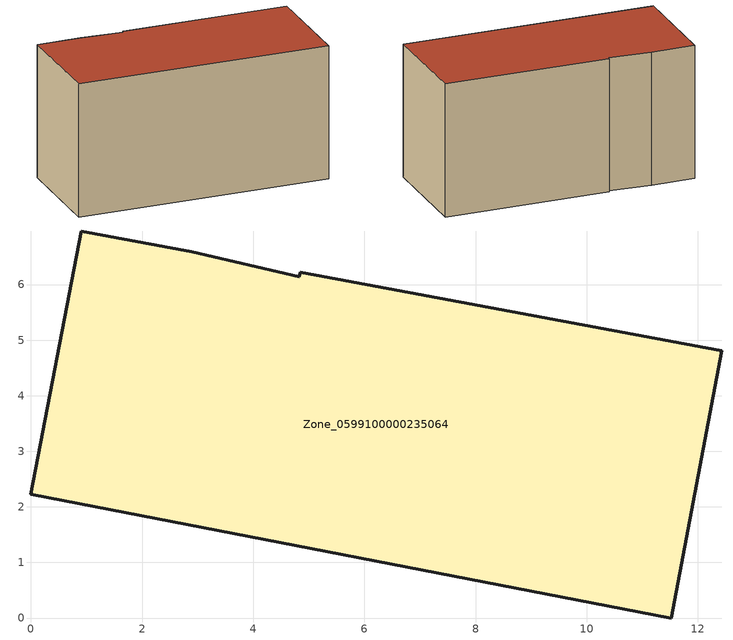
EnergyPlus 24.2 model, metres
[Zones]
Zone_0599100000235064
 floor ground (C_G): 0.91,6.96 2.9,6.59 4.83,6.14 4.85,6.22 12.43,4.8 11.52,0 0,2.22 z0
 wall outside (C_F): 12.43,4.8 4.85,6.22 4.83,6.14 2.9,6.59 0.91,6.96 0,2.22 11.52,0 12.43,4.8 z0:6.28
 roof outside (C_R): 2.9,6.59 0.91,6.96 0,2.22 11.52,0 12.43,4.8 4.85,6.22 4.83,6.14 z6.28
[BUILDING]
Pand.0599100000235064: North Axis=0; Terrain=City; Loads Convergence Tolerance Value=0.04; Temperature Convergence Tolerance Value=0.4; Solar Distribution=FullExterior; Maximum Number of Warmup Days=25; Minimum Number of Warmup Days=1
[Site:Location]
Rotterdam.The.Hague.AP_ZH_NLD Design_Conditions: Latitude=51.96; Longitude=4.45; Time Zone=1; Elevation=-4.5
[SITE:GROUNDTEMPERATURE:BUILDINGSURFACE]
18, 18, 18, 18, 18, 18, 18, 18, 18, 18, 18, 18
[MATERIAL] Thermal Absorptance=0.9; Solar Absorptance=0.7; Visible Absorptance=0.7
Name | Roughness | Thickness | Conductivity | Density | Specific Heat
G.TC.1946 | MediumSmooth | 0.15 | 1 | 540 | 1210
F.TC.1946 | Rough | 0.3 | 0.857143 | 1920 | 840
R.TC.1946 | MediumRough | 0.2 | 0.909091 | 1500 | 1000
[CONSTRUCTION]
C_G: G.TC.1946
C_F: F.TC.1946
C_R: R.TC.1946
[ZONE]
Zone_0599100000235064: Type=1; Multiplier=1; Ceiling Height=Autocalculate; Volume=Autocalculate; Floor Area=autocalculate; Part of Total Floor Area=Yes
[ZONEINFILTRATION:DESIGNFLOWRATE]
Infil_Zone_0599100000235064: Zone or ZoneList or Space or SpaceList=Zone_0599100000235064; Schedule=AlwaysOn; Design Flow Rate Calculation Method=Flow/Area; Flow Rate per Floor Area=0.003; Constant Term Coefficient=1; Temperature Term Coefficient=0; Velocity Term Coefficient=0; Velocity Squared Term Coefficient=0
[HVACTEMPLATE:ZONE:IDEALLOADSAIRSYSTEM]
Zone_0599100000235064: Maximum Heating Supply Air Temperature=50; Minimum Cooling Supply Air Temperature=13; Maximum Heating Supply Air Humidity Ratio=0.0156; Minimum Cooling Supply Air Humidity Ratio=0.0077; Heating Limit=NoLimit; Cooling Limit=NoLimit; Dehumidification Control Type=ConstantSensibleHeatRatio; Cooling Sensible Heat Ratio=0.7; Dehumidification Setpoint=60; Humidification Control Type=None; Humidification Setpoint=30; Outdoor Air Method=None; Outdoor Air Flow Rate per Person=0.00944; Outdoor Air Flow Rate per Zone Floor Area=0; Outdoor Air Flow Rate per Zone=0; Demand Controlled Ventilation Type=None; Outdoor Air Economizer Type=NoEconomizer; Heat Recovery Type=None; Sensible Heat Recovery Effectiveness=0.7; Latent Heat Recovery Effectiveness=0.65
[ZONECONTROL:THERMOSTAT]
ThermostatControl_Zone_0599100000235064: Zone or ZoneList=Zone_0599100000235064; Control Type Schedule=DualSetpointControlType; Control 1=Thermostat_Zone_0599100000235064; Temperature Difference Between Cutout And Setpoint=0
[THERMOSTATSETPOINT:DUALSETPOINT]
Thermostat_Zone_0599100000235064: Heating Setpoint Temperature Schedule=HeatingSetpoint_Zone_0599100000235064; Cooling Setpoint Temperature Schedule=CoolingSetpoint_Zone_0599100000235064
[SCHEDULE:COMPACT]
HeatingSetpoint_Zone_0599100000235064: Through: 12/31, For: AllDays, Until: 24:00, 21
CoolingSetpoint_Zone_0599100000235064: Through: 12/31, For: AllDays, Until: 24:00, 24
DualSetpointControlType: Through: 12/31, For: AllDays, Until: 24:00, 4
AlwaysOn: Through: 12/31, For: AllDays, Until: 24:00, 1
